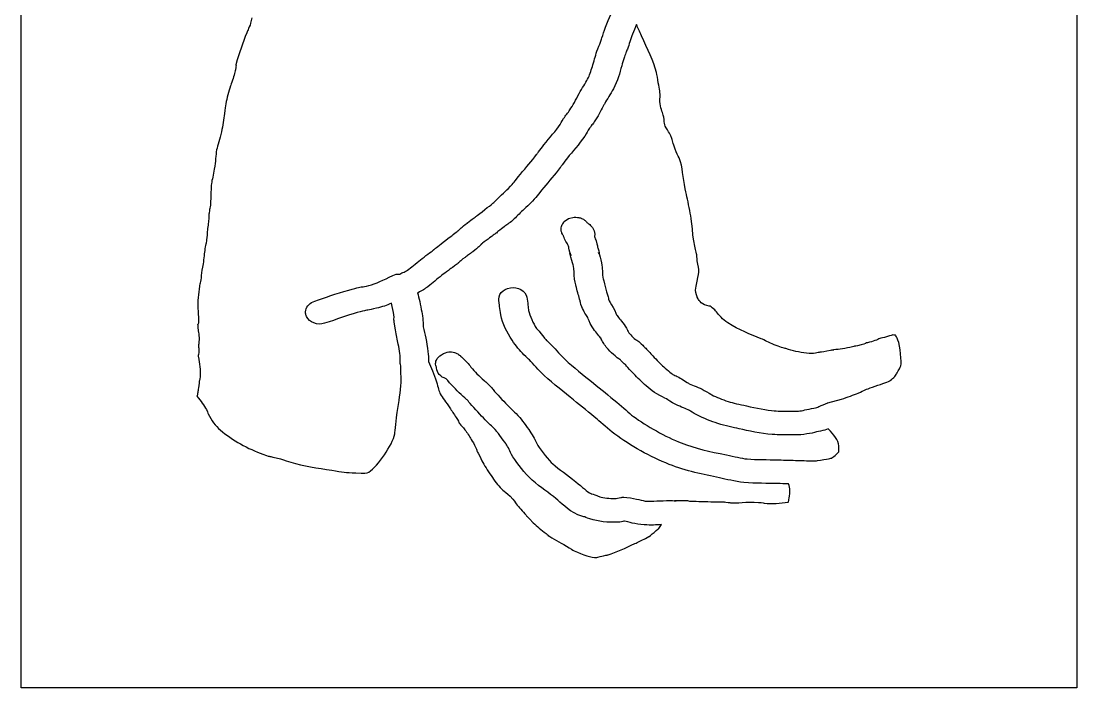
# Model space of a CAD drawing. Header units: millimetres. Extents: x -1461 to -1025, y 571 to 3922.
# Drawn here: x -1421 to -1225, y 2917.4 to 3041.2 of the extents above; entities that cross this region are included whole.
import ezdxf

# ---------------------------------------------------------------- set-up
doc = ezdxf.new("R2010")
doc.units = ezdxf.units.MM
doc.layers.add('Calque_1', color=7, linetype='CONTINUOUS')

msp = doc.modelspace()

# ---------------------------------------------------------------- linework, layer by layer
at = {"layer": 'Calque_1', "color": 5}
msp.add_lwpolyline([(-1421.0135, 3163.39519), (-1225.0136, 3163.39519), (-1225.0136, 3135.39484), (-1225.0136, 3133.39496), (-1225.0136, 3013.395048), (-1225.0136, 2917.395223), (-1421.0135, 2917.395223)], close=True, dxfattribs=at)
at = {"layer": 'Calque_1', "color": 7}
for points in [[(-1306.7864, 3040.582618), (-1306.7861, 3040.572818)], [(-1320.1941, 3003.968498), (-1319.4184, 3004.521998), (-1318.3668, 3004.792698)], [(-1386.3141, 3003.339998), (-1386.3141, 3003.307998)], [(-1386.4629, 3001.704998), (-1386.4629, 3001.571198)], [(-1332.7798, 3001.869798), (-1332.8058, 3001.850798)], [(-1334.6734, 3000.476198), (-1334.6834, 3000.476198)], [(-1347.3963, 2990.746099), (-1347.4063, 2990.746099)], [(-1346.3925, 2984.888499), (-1346.3925, 2984.878499)], [(-1350.6927, 2979.469099), (-1350.6927, 2979.482099)], [(-1343.8806, 2976.805999), (-1343.8806, 2976.825999)], [(-1388.3791, 2971.535699), (-1388.3691, 2971.535699)], [(-1271.2389, 2970.348599), (-1268.7109, 2970.990899)], [(-1270.494, 2960.064999), (-1270.58, 2960.048999), (-1270.58, 2960.048999)], [(-1296.9112, 2952.073599), (-1296.6585, 2952.054599)]]:
    msp.add_lwpolyline(points, dxfattribs=at)
for points in [[(-1339.82, 3002.345298)], [(-1332.6356, 3001.983998)], [(-1332.4863, 3002.123498), (-1332.4863, 3002.123498)], [(-1313.7727, 2998.083898)], [(-1323.4853, 2981.921099)], [(-1313.4441, 2982.415599)], [(-1270.1108, 2980.167699)], [(-1299.494, 2952.129599)]]:
    msp.add_lwpolyline(points, close=True, dxfattribs=at)
for points in [[(-1312.5165, 3040.090618), (-1311.9036, 3041.739118), (-1311.187, 3043.237119), (-1310.637, 3044.671219)], [(-1378.649, 3040.110918), (-1378.8312, 3039.681618), (-1378.9267, 3039.549918), (-1379.1219, 3039.056718)], [(-1378.2041, 3041.825019), (-1378.3285, 3041.062218), (-1378.4668, 3040.540218), (-1378.649, 3040.110918)], [(-1313.1986, 3038.069018), (-1312.9879, 3038.713118), (-1312.7915, 3039.351118), (-1312.5165, 3040.090618)], [(-1306.7861, 3040.572818), (-1307.0352, 3039.985918), (-1307.3129, 3039.343318), (-1307.5224, 3038.779618)], [(-1305.8402, 3038.462318), (-1306.1813, 3039.270418), (-1306.4826, 3039.944218), (-1306.7864, 3040.582618)], [(-1379.1219, 3039.056718), (-1379.8678, 3037.170918), (-1380.5673, 3035.222818), (-1381.0856, 3033.332018)], [(-1313.4673, 3037.271718), (-1313.3813, 3037.506918), (-1313.2816, 3037.815018), (-1313.1986, 3038.069018)], [(-1307.5224, 3038.779618), (-1307.6753, 3038.368418), (-1307.843, 3037.849818), (-1307.9937, 3037.381818)], [(-1303.0589, 3031.678218), (-1303.5716, 3033.794518), (-1304.785, 3035.962918), (-1305.8402, 3038.462318)], [(-1314.1117, 3035.601518), (-1313.8822, 3036.276018), (-1313.6313, 3036.821618), (-1313.4673, 3037.271718)], [(-1307.9937, 3037.381818), (-1308.1443, 3036.913918), (-1308.2776, 3036.496618), (-1308.4645, 3035.983918)], [(-1314.9623, 3032.773718), (-1314.8347, 3033.207018), (-1314.6746, 3033.715418), (-1314.537, 3034.187618)], [(-1314.537, 3034.187618), (-1314.3993, 3034.659818), (-1314.2837, 3035.095618), (-1314.1117, 3035.601518)], [(-1309.081, 3034.392318), (-1309.234, 3033.942518), (-1309.3738, 3033.405918), (-1309.5115, 3032.903018)], [(-1308.7301, 3035.299218), (-1308.8549, 3034.989718), (-1308.9981, 3034.635818), (-1309.081, 3034.392318)], [(-1308.4645, 3035.983918), (-1308.5656, 3035.706318), (-1308.6358, 3035.532918), (-1308.7301, 3035.299218)], [(-1381.2026, 3032.296918), (-1381.2436, 3032.090018), (-1381.3016, 3031.831718), (-1381.385, 3031.477318)], [(-1381.1206, 3032.961518), (-1381.1206, 3032.561518), (-1381.1616, 3032.503818), (-1381.2026, 3032.296918)], [(-1381.0856, 3033.332018), (-1381.1296, 3033.169318), (-1381.1086, 3033.254018), (-1381.1416, 3033.123718)], [(-1381.1416, 3033.123718), (-1381.1416, 3033.083718), (-1381.1206, 3032.992618), (-1381.1206, 3032.961518)], [(-1315.3607, 3031.539718), (-1315.2189, 3031.928518), (-1315.0899, 3032.340518), (-1314.9623, 3032.773718)], [(-1309.5115, 3032.903018), (-1309.8708, 3031.590518), (-1310.2501, 3030.175318), (-1311.0623, 3028.650018)], [(-1381.7901, 3030.221118), (-1381.9496, 3029.767318), (-1382.1218, 3029.284418), (-1382.1576, 3029.175118)], [(-1381.385, 3031.477318), (-1381.499, 3030.995018), (-1381.6307, 3030.674818), (-1381.7901, 3030.221118)], [(-1317.4257, 3027.738918), (-1316.8552, 3028.786418), (-1316.2596, 3029.654818), (-1315.8382, 3030.446218)], [(-1315.8382, 3030.446218), (-1315.6577, 3030.785218), (-1315.5026, 3031.150918), (-1315.3607, 3031.539718)], [(-1302.7266, 3029.718718), (-1302.8717, 3030.514318), (-1302.9368, 3031.174418), (-1303.0589, 3031.678218)], [(-1382.1576, 3029.175118), (-1382.5083, 3028.105418), (-1382.8025, 3026.947018), (-1383.0262, 3025.824457)], [(-1311.0623, 3028.650018), (-1311.6285, 3027.586918), (-1312.2333, 3026.707018), (-1312.6684, 3025.908158)], [(-1302.3933, 3027.156018), (-1302.3353, 3027.741618), (-1302.5253, 3028.614118), (-1302.7266, 3029.718718)], [(-1318.3001, 3026.113218), (-1318.0201, 3026.623818), (-1317.7356, 3027.169918), (-1317.4257, 3027.738918)], [(-1301.9649, 3024.209457), (-1302.1912, 3024.888457), (-1302.5158, 3025.911858), (-1302.3933, 3027.156018)], [(-1383.0262, 3025.824457), (-1383.1082, 3025.415757), (-1383.1296, 3024.815257), (-1383.2485, 3024.046357)], [(-1319.7295, 3023.901457), (-1319.5303, 3024.164157), (-1319.2879, 3024.495057), (-1319.1481, 3024.699357)], [(-1319.1481, 3024.699357), (-1318.8554, 3025.127157), (-1318.58, 3025.602657), (-1318.3001, 3026.113218)], [(-1312.9392, 3025.401657), (-1313.419, 3024.496457), (-1313.9197, 3023.519557), (-1314.6125, 3022.507257)], [(-1312.6684, 3025.908158), (-1312.7554, 3025.748857), (-1312.8514, 3025.567457), (-1312.9392, 3025.401657)], [(-1383.2485, 3024.046357), (-1383.4143, 3022.973957), (-1383.5681, 3021.807257), (-1383.82, 3020.620658)], [(-1320.9278, 3022.009057), (-1320.8718, 3022.092057), (-1320.7181, 3022.487157), (-1320.3108, 3023.103057)], [(-1320.3108, 3023.103057), (-1320.0854, 3023.443857), (-1319.9287, 3023.638657), (-1319.7295, 3023.901457)], [(-1314.6125, 3022.507257), (-1314.8375, 3022.178457), (-1314.983, 3021.990857), (-1315.1752, 3021.737358)], [(-1301.6192, 3022.511957), (-1301.6072, 3023.162457), (-1301.7386, 3023.530557), (-1301.9649, 3024.209457)], [(-1301.2885, 3021.408658), (-1301.512237, 3021.745713), (-1301.62629, 3022.126222), (-1301.6192, 3022.511957)], [(-1383.82, 3020.620658), (-1384.1119, 3019.245057), (-1384.5531, 3018.179057), (-1384.7166, 3017.286557)], [(-1323.9783, 3018.203657), (-1322.863, 3019.634157), (-1321.7231, 3020.836858), (-1320.9278, 3022.009057)], [(-1315.7369, 3020.967358), (-1315.8029, 3020.868358), (-1315.9573, 3020.457457), (-1316.3819, 3019.831457)], [(-1315.1752, 3021.737358), (-1315.3673, 3021.483858), (-1315.6063, 3021.164858), (-1315.7369, 3020.967358)], [(-1300.2095, 3019.401557), (-1300.3585, 3019.860457), (-1300.5184, 3020.248657), (-1301.2885, 3021.408658)], [(-1316.3819, 3019.831457), (-1317.4494, 3018.257957), (-1318.6711, 3016.987157), (-1319.6013, 3015.794058)], [(-1299.4064, 3016.960357), (-1299.9093, 3018.204557), (-1300.0605, 3018.942557), (-1300.2095, 3019.401557)], [(-1384.7166, 3017.286557), (-1384.8963, 3016.304958), (-1384.9076, 3015.117957), (-1385.147, 3013.733757)], [(-1325.3033, 3016.422358), (-1325.1932, 3016.564557), (-1325.0506, 3016.760057), (-1324.9359, 3016.916357)], [(-1324.9359, 3016.916357), (-1324.6372, 3017.323357), (-1324.3484, 3017.728857), (-1323.9783, 3018.203657)], [(-1298.7868, 3015.655458), (-1298.8538, 3015.837858), (-1299.121, 3016.254058), (-1299.4064, 3016.960357)], [(-1328.2959, 3012.802957), (-1327.2543, 3014.063657), (-1326.2182, 3015.241057), (-1325.3033, 3016.422358)], [(-1320.5527, 3014.515057), (-1320.6806, 3014.341757), (-1320.7768, 3014.205757), (-1320.9175, 3014.024057)], [(-1319.6013, 3015.794058), (-1319.8874, 3015.426958), (-1320.2197, 3014.966057), (-1320.5527, 3014.515057)], [(-1297.7409, 3010.034158), (-1298.1527, 3012.205157), (-1298.225, 3014.128257), (-1298.7868, 3015.655458)], [(-1385.147, 3013.733757), (-1385.3141, 3012.768057), (-1385.593, 3011.656357), (-1385.6643, 3011.032158)], [(-1329.4575, 3011.329657), (-1329.223, 3011.629457), (-1328.9855, 3011.968257), (-1328.2959, 3012.802957)], [(-1320.9175, 3014.024057), (-1321.9461, 3012.695757), (-1323.0159, 3011.483557), (-1323.9974, 3010.295658)], [(-1385.6643, 3011.032158), (-1385.775, 3010.063358), (-1385.7771, 3008.966998), (-1385.8312, 3007.791898)], [(-1330.5986, 3010.089858), (-1329.9233, 3010.768758), (-1329.692, 3011.029758), (-1329.4575, 3011.329657)], [(-1332.9948, 3007.800598), (-1332.6325, 3008.158298), (-1332.2928, 3008.499598), (-1331.8212, 3008.951898)], [(-1331.8212, 3008.951898), (-1331.3315, 3009.421658), (-1330.9049, 3009.782058), (-1330.5986, 3010.089858)], [(-1323.9974, 3010.295658), (-1325.2605, 3008.766898), (-1325.1241, 3008.737698), (-1326.5843, 3007.269898)], [(-1297.312, 3008.158198), (-1297.4232, 3008.684198), (-1297.6024, 3009.304198), (-1297.7409, 3010.034158)], [(-1385.8772, 3007.021998), (-1385.8952, 3006.829798), (-1385.9592, 3006.533098), (-1385.9832, 3006.452998)], [(-1385.8312, 3007.791898), (-1385.8482, 3007.418698), (-1385.8592, 3007.214198), (-1385.8772, 3007.021998)], [(-1334.9037, 3006.246698), (-1334.2796, 3006.732298), (-1333.799, 3007.039198), (-1333.5359, 3007.269898)], [(-1333.5359, 3007.269898), (-1333.3824, 3007.404498), (-1333.1618, 3007.635698), (-1332.9948, 3007.800598)], [(-1326.5843, 3007.269898), (-1327.0872, 3006.764398), (-1327.5452, 3006.380898), (-1327.885, 3006.054998)], [(-1296.5611, 3004.005498), (-1296.7462, 3005.400398), (-1297.0051, 3006.707198), (-1297.312, 3008.158198)], [(-1386.1196, 3005.548698), (-1386.1476, 3005.319098), (-1386.1476, 3004.952098), (-1386.1916, 3004.453098)], [(-1385.9832, 3006.452998), (-1386.0302, 3006.292898), (-1386.0102, 3006.442998), (-1386.1196, 3005.548698)], [(-1338.1645, 3003.746598), (-1337.204, 3004.455798), (-1336.7409, 3004.794998), (-1336.4902, 3004.978498)], [(-1336.4902, 3004.978498), (-1336.4242, 3005.038498), (-1336.3806, 3005.075498), (-1336.3295, 3005.118598)], [(-1336.3295, 3005.118598), (-1336.1092, 3005.302398), (-1335.7422, 3005.594098), (-1334.9037, 3006.246698)], [(-1328.8219, 3005.141898), (-1329.1282, 3004.832298), (-1329.3706, 3004.568198), (-1329.7583, 3004.228298)], [(-1327.885, 3006.054998), (-1328.1448, 3005.805798), (-1328.5154, 3005.451498), (-1328.8219, 3005.141898)], [(-1318.3668, 3004.792698), (-1318.3668, 3004.792798), (-1317.7315, 3004.782698), (-1317.4992, 3004.734698)], [(-1317.4992, 3004.734698), (-1317.2668, 3004.685698), (-1317.0916, 3004.622398), (-1316.9524, 3004.563098)], [(-1386.3141, 3003.307998), (-1386.3721, 3002.849298), (-1386.435, 3002.461098), (-1386.4639, 3002.138598)], [(-1386.1916, 3004.453098), (-1386.2276, 3004.041498), (-1386.2776, 3003.671198), (-1386.3141, 3003.339998)], [(-1339.8157, 3002.341098), (-1339.6873, 3002.484898), (-1339.5055, 3002.679098), (-1339.3434, 3002.815498)], [(-1339.3434, 3002.815498), (-1339.1153, 3003.007198), (-1338.7998, 3003.256198), (-1338.2075, 3003.713598)], [(-1338.2075, 3003.713598), (-1338.193313, 3003.724731), (-1338.178979, 3003.735732), (-1338.1645, 3003.746598)], [(-1331.3484, 3003.021598), (-1332.0727, 3002.457898), (-1332.3435, 3002.239798), (-1332.4863, 3002.123498)], [(-1329.7583, 3004.228298), (-1330.42, 3003.648098), (-1330.9997, 3003.292998), (-1331.3484, 3003.021598)], [(-1320.7627, 3002.608898), (-1320.7627, 3002.713698), (-1320.7623, 3002.848298), (-1320.7047, 3003.058998)], [(-1320.7047, 3003.058998), (-1320.6777, 3003.164298), (-1320.6377, 3003.289898), (-1320.5631, 3003.441898)], [(-1320.5631, 3003.441898), (-1320.4881, 3003.593898), (-1320.1942, 3003.968398), (-1320.1941, 3003.968498)], [(-1316.9524, 3004.563098), (-1316.3961, 3004.326098), (-1316.2946, 3004.170898), (-1316.1866, 3004.070098)], [(-1316.1866, 3004.070098), (-1316.0461, 3003.938998), (-1316.0525, 3003.929498), (-1315.9592, 3003.835998)], [(-1315.9592, 3003.835998), (-1315.8892, 3003.791998), (-1315.8159, 3003.723098), (-1315.7293, 3003.630298)], [(-1315.7293, 3003.630298), (-1315.5593, 3003.524098), (-1315.367, 3003.340198), (-1315.1531, 3003.081998)], [(-1315.1531, 3003.081998), (-1315.0373, 3002.972698), (-1314.8921, 3002.826898), (-1314.7391, 3002.536898)], [(-1295.9255, 2999.430098), (-1296.5097, 3002.568898), (-1296.1962, 3001.255298), (-1296.5611, 3004.005498)], [(-1386.4829, 3001.389298), (-1386.4989, 3001.246398), (-1386.5199, 3001.107598), (-1386.5799, 3000.669898)], [(-1386.4639, 3002.138598), (-1386.4839, 3001.913898), (-1386.4809, 3001.964098), (-1386.4869, 3001.851198)], [(-1386.4869, 3001.851198), (-1386.4759, 3001.785198), (-1386.4649, 3001.728498), (-1386.4629, 3001.704998)], [(-1386.4729, 3001.467298), (-1386.4729, 3001.425298), (-1386.4829, 3001.407298), (-1386.4829, 3001.389298)], [(-1386.4629, 3001.571198), (-1386.4629, 3001.513198), (-1386.4628, 3001.488198), (-1386.4729, 3001.467298)], [(-1342.1903, 3000.522598), (-1341.6087, 3000.981198), (-1341.1134, 3001.302998), (-1340.7759, 3001.570598)], [(-1340.7759, 3001.570598), (-1340.2141, 3002.016098), (-1339.928, 3002.254798), (-1339.8297, 3002.341098)], [(-1339.9575, 3002.190198), (-1339.9945, 3002.138198), (-1339.848, 3002.303098), (-1339.82, 3002.345298)], [(-1339.82, 3002.345298), (-1339.872, 3002.286298), (-1339.9433, 3002.209698), (-1339.9575, 3002.190198)], [(-1339.8297, 3002.341098), (-1339.8067, 3002.361098), (-1339.8067, 3002.357098), (-1339.8157, 3002.341098)], [(-1332.9826, 3001.721598), (-1333.2126, 3001.553298), (-1333.7141, 3001.184398), (-1334.6734, 3000.476198)], [(-1332.8058, 3001.850798), (-1332.8478, 3001.819798), (-1332.8808, 3001.795798), (-1332.9826, 3001.721598)], [(-1332.6356, 3001.983998), (-1332.8565, 3001.795098), (-1332.7676, 3001.878798), (-1332.7798, 3001.869798)], [(-1332.4863, 3002.123498), (-1332.4863, 3002.123498), (-1332.6055, 3002.010098), (-1332.6356, 3001.983998)], [(-1320.7247, 3002.225998), (-1320.7407, 3002.302998), (-1320.7647, 3002.399398), (-1320.7627, 3002.608898)], [(-1320.6027, 3001.832698), (-1320.6307, 3001.900698), (-1320.6617, 3001.915698), (-1320.7247, 3002.225998)], [(-1320.4425, 3001.493198), (-1320.5015, 3001.605798), (-1320.5464, 3001.696098), (-1320.6027, 3001.832698)], [(-1320.3412, 3001.327298), (-1320.3692, 3001.378298), (-1320.4182, 3001.445798), (-1320.4425, 3001.493198)], [(-1320.2922, 3001.247298), (-1320.3602, 3001.327298), (-1320.3752, 3001.343298), (-1320.3412, 3001.327298)], [(-1320.1744, 3001.055098), (-1320.2144, 3001.120098), (-1320.2574, 3001.186598), (-1320.2922, 3001.247298)], [(-1319.6871, 3000.062898), (-1319.944763, 3000.354783), (-1320.112185, 3000.695675), (-1320.1744, 3001.055098)], [(-1314.7391, 3002.536898), (-1314.5903, 3002.254798), (-1314.4614, 3001.767998), (-1314.5758, 3001.238198)], [(-1314.5758, 3001.238198), (-1314.4644, 3000.936298), (-1314.3533, 3000.629598), (-1314.2735, 3000.376798)], [(-1386.8779, 2998.948498), (-1387.0063, 2998.106598), (-1387.0808, 2997.165198), (-1387.2319, 2996.148098)], [(-1386.7849, 2999.530398), (-1386.8159, 2999.339198), (-1386.8209, 2999.324798), (-1386.8779, 2998.948498)], [(-1386.7529, 2999.620398), (-1386.7629, 2999.600398), (-1386.7749, 2999.560398), (-1386.7849, 2999.530398)], [(-1386.7159, 2999.755798), (-1386.7259, 2999.728798), (-1386.7299, 2999.694798), (-1386.7529, 2999.620398)], [(-1386.6569, 3000.101998), (-1386.6739, 2999.980598), (-1386.6119, 3000.195998), (-1386.7159, 2999.755798)], [(-1386.5799, 3000.669898), (-1386.6159, 3000.403198), (-1386.6409, 3000.223298), (-1386.6569, 3000.101998)], [(-1344.4015, 2998.782698), (-1344.3675, 2998.804698), (-1344.3765, 2998.769698), (-1344.3395, 2998.801698)], [(-1344.3395, 2998.801698), (-1344.0444, 2999.053698), (-1343.4999, 2999.489798), (-1342.1903, 3000.522598)], [(-1336.0461, 2999.313498), (-1336.2768, 2999.110798), (-1336.5933, 2998.852098), (-1337.1825, 2998.384798)], [(-1335.6007, 2999.786798), (-1335.6977, 2999.672998), (-1335.8641, 2999.473398), (-1336.0461, 2999.313498)], [(-1335.6399, 2999.721698), (-1335.7469, 2999.631698), (-1335.4758, 2999.921798), (-1335.4823, 2999.912398)], [(-1334.6834, 3000.476198), (-1335.2337, 3000.050898), (-1335.5346, 2999.810198), (-1335.6399, 2999.721698)], [(-1335.4823, 2999.912398), (-1335.4823, 2999.912398), (-1335.5743, 2999.817398), (-1335.6007, 2999.786798)], [(-1319.3393, 2999.251098), (-1319.4213, 2999.511598), (-1319.5452, 2999.746798), (-1319.6871, 3000.062898)], [(-1318.928, 2997.690998), (-1319.2846, 2998.555298), (-1319.2929, 2999.103798), (-1319.3393, 2999.251098)], [(-1314.2735, 3000.376798), (-1314.0279, 2999.598298), (-1313.9845, 2999.150198), (-1313.9759, 2999.129298)], [(-1313.9759, 2999.129298), (-1313.6032, 2998.226498), (-1313.6697, 2997.852698), (-1313.7728, 2998.091098)], [(-1295.5979, 2997.779498), (-1295.6589, 2998.053398), (-1295.7359, 2998.411598), (-1295.9255, 2999.430098)], [(-1347.8418, 2996.094098), (-1346.9192, 2996.832798), (-1346.1668, 2997.449598), (-1345.1691, 2998.192198)], [(-1345.1691, 2998.192198), (-1344.7243, 2998.523298), (-1344.6838, 2998.542398), (-1344.4735, 2998.700698)], [(-1344.4735, 2998.700698), (-1344.4605, 2998.712698), (-1344.4095, 2998.776698), (-1344.4015, 2998.782698)], [(-1338.6072, 2997.327998), (-1339.2399, 2996.829198), (-1339.2577, 2996.808398), (-1339.5828, 2996.547698)], [(-1337.9385, 2997.824098), (-1338.1607, 2997.664898), (-1338.4468, 2997.454498), (-1338.6072, 2997.327998)], [(-1337.1825, 2998.384798), (-1337.4923, 2998.139198), (-1337.6873, 2998.004198), (-1337.9385, 2997.824098)], [(-1318.951, 2997.343198), (-1319.1704, 2998.228998), (-1319.1977, 2998.345598), (-1318.928, 2997.690998)], [(-1318.4476, 2995.682798), (-1318.4946, 2995.957598), (-1318.7379, 2996.482798), (-1318.951, 2997.343198)], [(-1313.7727, 2998.083898), (-1313.7887, 2998.132898), (-1313.8097, 2998.190398), (-1313.8197, 2998.231198)], [(-1313.8197, 2998.231198), (-1313.8037, 2998.167198), (-1313.7877, 2998.119698), (-1313.7727, 2998.083898)], [(-1313.7728, 2998.091098), (-1313.655, 2997.727498), (-1313.4052, 2997.156498), (-1313.2602, 2996.307298)], [(-1295.4764, 2996.703098), (-1295.5694, 2997.416898), (-1295.5836, 2997.609998), (-1295.5979, 2997.779498)], [(-1387.2319, 2996.148098), (-1387.36, 2995.285999), (-1387.5324, 2994.563499), (-1387.5973, 2993.969499)], [(-1349.9036, 2994.587299), (-1349.6394, 2994.721399), (-1349.3527, 2994.911199), (-1349.022, 2995.160299)], [(-1349.022, 2995.160299), (-1348.6777, 2995.419798), (-1348.29, 2995.735298), (-1347.8418, 2996.094098)], [(-1341.6953, 2994.913199), (-1342.5941, 2994.244199), (-1343.2829, 2993.680799), (-1344.228, 2992.924199)], [(-1340.9858, 2995.438298), (-1341.2439, 2995.251999), (-1341.1594, 2995.312198), (-1341.6953, 2994.913199)], [(-1340.9228, 2995.472298), (-1340.9328, 2995.462298), (-1340.9808, 2995.443298), (-1340.9858, 2995.438298)], [(-1340.5373, 2995.746798), (-1340.658, 2995.656798), (-1340.7143, 2995.608098), (-1340.9228, 2995.472298)], [(-1340.1962, 2996.006698), (-1340.2967, 2995.928698), (-1340.4165, 2995.836698), (-1340.5373, 2995.746798)], [(-1340.0242, 2996.145198), (-1340.1212, 2996.062198), (-1340.1461, 2996.046198), (-1340.1962, 2996.006698)], [(-1339.9017, 2996.256798), (-1339.9737, 2996.185798), (-1339.9997, 2996.165798), (-1340.0242, 2996.145198)], [(-1339.7808, 2996.390098), (-1339.8258, 2996.340098), (-1339.8778, 2996.279898), (-1339.9017, 2996.256798)], [(-1339.5828, 2996.547698), (-1339.6488, 2996.494698), (-1339.7265, 2996.433798), (-1339.7808, 2996.390098)], [(-1318.2626, 2993.303599), (-1318.3814, 2994.322599), (-1318.3516, 2995.119299), (-1318.4476, 2995.682798)], [(-1313.2602, 2996.307298), (-1313.0753, 2995.224699), (-1313.1194, 2994.355599), (-1313.0467, 2993.732199)], [(-1295.1809, 2994.744599), (-1295.1919, 2995.149799), (-1295.3618, 2995.819798), (-1295.4764, 2996.703098)], [(-1387.6443, 2993.186599), (-1387.7193, 2992.661399), (-1387.8184, 2992.427299), (-1387.8117, 2992.465699)], [(-1387.5973, 2993.969499), (-1387.5973, 2993.969499), (-1387.5703, 2993.705199), (-1387.6443, 2993.186599)], [(-1356.4314, 2992.112999), (-1355.1423, 2992.415699), (-1353.7786, 2993.149699), (-1352.025, 2993.976399)], [(-1352.025, 2993.976399), (-1351.615355, 2994.164434), (-1351.15325, 2994.257235), (-1350.6865, 2994.245199)], [(-1350.6865, 2994.245199), (-1350.5646, 2994.312199), (-1350.4613, 2994.393499), (-1350.331, 2994.451899)], [(-1350.331, 2994.451899), (-1350.1984, 2994.510899), (-1350.0439, 2994.537899), (-1349.9036, 2994.587299)], [(-1344.228, 2992.924199), (-1344.6099, 2992.618399), (-1345.0268, 2992.254599), (-1345.523, 2991.881399)], [(-1317.8911, 2991.766799), (-1317.9161, 2991.908399), (-1318.1599, 2992.423599), (-1318.2626, 2993.303599)], [(-1313.0467, 2993.732199), (-1313.0367, 2993.674199), (-1312.851, 2993.215499), (-1312.7088, 2992.420199)], [(-1295.4477, 2989.838899), (-1296.094, 2991.345599), (-1295.6488, 2992.080699), (-1295.4847, 2992.944199)], [(-1295.4847, 2992.944199), (-1295.3204, 2993.807699), (-1295.179, 2994.694099), (-1295.1809, 2994.744599)], [(-1387.8117, 2992.465699), (-1388.0434, 2991.152199), (-1388.1915, 2989.659399), (-1388.2179, 2988.333099)], [(-1366.4907, 2989.209299), (-1364.603, 2989.795999), (-1362.5927, 2990.646999), (-1360.2007, 2991.270099)], [(-1360.2007, 2991.270099), (-1359.2185, 2991.525999), (-1358.7068, 2991.656399), (-1358.377, 2991.734699)], [(-1358.377, 2991.734699), (-1358.2121, 2991.773699), (-1358.1175, 2991.800699), (-1357.8815, 2991.836499)], [(-1357.8815, 2991.836499), (-1357.8315, 2991.846499), (-1357.6829, 2991.846499), (-1357.6071, 2991.851499)], [(-1357.6071, 2991.851499), (-1357.5231, 2991.867499), (-1357.1891, 2991.934499), (-1356.4314, 2992.112999)], [(-1346.3317, 2991.319599), (-1346.6252, 2991.134199), (-1346.9441, 2990.952199), (-1347.294, 2990.780099)], [(-1345.523, 2991.881399), (-1345.771, 2991.694799), (-1346.0384, 2991.504999), (-1346.3317, 2991.319599)], [(-1332.2968, 2989.144999), (-1332.553262, 2990.339736), (-1331.606529, 2991.482656), (-1330.1822, 2991.697799)], [(-1330.1822, 2991.697799), (-1329.498115, 2991.801177), (-1328.793092, 2991.67234), (-1328.222268, 2991.339639)], [(-1328.222268, 2991.339639), (-1327.651444, 2991.006938), (-1327.261593, 2990.497635), (-1327.1385, 2989.923799)], [(-1317.2353, 2989.280599), (-1317.4761, 2990.043499), (-1317.7281, 2990.854999), (-1317.8911, 2991.766799)], [(-1312.7088, 2992.420199), (-1312.597, 2991.795299), (-1312.4035, 2991.148499), (-1312.1693, 2990.406299)], [(-1368.164, 2987.517399), (-1368.00664, 2988.291619), (-1367.368763, 2988.936586), (-1366.4907, 2989.209299)], [(-1347.4063, 2990.746099), (-1347.1893, 2989.907099), (-1346.8228, 2988.446099), (-1346.6394, 2987.209299)], [(-1347.294, 2990.780099), (-1347.327813, 2990.768166), (-1347.36192, 2990.75683), (-1347.3963, 2990.746099)], [(-1331.9645, 2986.688299), (-1332.1902, 2987.739999), (-1332.2498, 2988.926199), (-1332.2968, 2989.144999)], [(-1327.1385, 2989.923799), (-1326.9282, 2988.943499), (-1326.9009, 2987.906599), (-1326.8067, 2987.467599)], [(-1316.9206, 2988.153099), (-1317.1833, 2988.809699), (-1317.2114, 2989.204299), (-1317.2353, 2989.280599)], [(-1312.1693, 2990.406299), (-1311.9867, 2989.827899), (-1311.9461, 2989.537099), (-1311.9522, 2989.552099)], [(-1311.9522, 2989.552099), (-1311.8207, 2989.223499), (-1311.5016, 2988.750099), (-1311.1006, 2988.050899)], [(-1295.3507, 2989.623399), (-1295.5085, 2989.924799), (-1295.5228, 2990.014499), (-1295.4477, 2989.838899)], [(-1293.3028, 2988.288599), (-1294.5525, 2988.454599), (-1295.193, 2989.322099), (-1295.3507, 2989.623399)], [(-1388.2179, 2988.333099), (-1388.2299, 2987.739899), (-1388.1409, 2987.047499), (-1388.067, 2986.222099)], [(-1368.19, 2986.944299), (-1368.211209, 2987.135465), (-1368.202468, 2987.328138), (-1368.164, 2987.517399)], [(-1358.6464, 2987.072399), (-1360.5001, 2986.589599), (-1362.4236, 2985.785799), (-1364.6704, 2985.087599)], [(-1357.0662, 2987.475499), (-1357.3034, 2987.418499), (-1357.7429, 2987.307799), (-1358.6464, 2987.072399)], [(-1356.6156, 2987.531499), (-1356.7313, 2987.511499), (-1356.8613, 2987.487499), (-1357.0662, 2987.475499)], [(-1355.0182, 2987.880299), (-1355.8655, 2987.681299), (-1356.2681, 2987.592099), (-1356.6156, 2987.531499)], [(-1352.2809, 2988.808899), (-1353.103, 2988.455399), (-1353.9934, 2988.120899), (-1355.0182, 2987.880299)], [(-1351.8257, 2986.659699), (-1351.9007, 2987.166599), (-1352.098, 2988.031099), (-1352.2809, 2988.808899)], [(-1346.6394, 2987.209299), (-1346.4648, 2986.031899), (-1346.4032, 2985.731499), (-1346.3805, 2985.236799)], [(-1326.8067, 2987.467599), (-1326.5864, 2986.441199), (-1325.9683, 2985.091999), (-1325.3091, 2984.112799)], [(-1315.823, 2986.144899), (-1316.0901, 2986.610499), (-1316.5569, 2987.243799), (-1316.9206, 2988.153099)], [(-1311.1006, 2988.050899), (-1310.6013, 2987.180299), (-1310.4646, 2986.640399), (-1310.388, 2986.522799)], [(-1293.1074, 2988.278599), (-1293.1754, 2988.288599), (-1293.2309, 2988.278599), (-1293.3028, 2988.288599)], [(-1292.2341, 2987.610399), (-1292.5302, 2987.868499), (-1292.8752, 2988.116099), (-1293.1074, 2988.278599)], [(-1292.2051, 2987.585399), (-1292.2241, 2987.601399), (-1292.2151, 2987.595399), (-1292.2341, 2987.610399)], [(-1291.9478, 2987.210199), (-1292.0486, 2987.336499), (-1292.1246, 2987.467499), (-1292.2051, 2987.585399)], [(-1289.8011, 2985.188099), (-1290.8043, 2985.839399), (-1291.4378, 2986.571199), (-1291.9478, 2987.210199)], [(-1388.067, 2986.222099), (-1387.975, 2985.197499), (-1388.2215, 2984.704599), (-1388.2034, 2984.943599)], [(-1368.0381, 2986.384599), (-1368.117683, 2986.564794), (-1368.168751, 2986.752965), (-1368.19, 2986.944299)], [(-1364.6704, 2985.087599), (-1366.027346, 2984.665776), (-1367.535051, 2985.246438), (-1368.0381, 2986.384599)], [(-1351.8287, 2985.747099), (-1351.8387, 2985.789099), (-1351.7937, 2985.967899), (-1351.7537, 2986.141899)], [(-1351.7867, 2985.676099), (-1351.7867, 2985.710099), (-1351.8207, 2985.688099), (-1351.8287, 2985.747099)], [(-1351.7537, 2986.141899), (-1351.7877, 2986.399899), (-1351.7697, 2986.284799), (-1351.8257, 2986.659699)], [(-1351.5273, 2983.858599), (-1351.701, 2984.967099), (-1351.7557, 2985.140199), (-1351.7867, 2985.676099)], [(-1346.3805, 2985.236799), (-1346.3805, 2985.174799), (-1346.3625, 2985.134299), (-1346.3925, 2984.888499)], [(-1329.8727, 2981.950599), (-1330.8152, 2983.350599), (-1331.6031, 2985.004499), (-1331.9645, 2986.688299)], [(-1314.9853, 2984.411699), (-1315.5804, 2985.324199), (-1315.7138, 2985.954399), (-1315.823, 2986.144899)], [(-1310.388, 2986.522799), (-1310.0985, 2986.078999), (-1309.4878, 2985.473399), (-1308.8475, 2984.546699)], [(-1283.6475, 2982.231699), (-1285.5493, 2983.022999), (-1287.7549, 2983.859499), (-1289.8011, 2985.188099)], [(-1388.2034, 2984.943599), (-1388.2134, 2984.812899), (-1388.1884, 2984.248799), (-1388.1504, 2983.910599)], [(-1388.1504, 2983.910599), (-1388.0844, 2983.324999), (-1387.8838, 2982.391899), (-1388.0372, 2981.266899)], [(-1351.0105, 2981.244799), (-1351.1851, 2982.049999), (-1351.3778, 2982.904399), (-1351.5273, 2983.858599)], [(-1346.3925, 2984.878499), (-1346.3925, 2984.848499), (-1346.4025, 2984.796499), (-1346.3925, 2984.758099)], [(-1346.3925, 2984.758099), (-1346.3645, 2984.561999), (-1346.3815, 2984.678099), (-1346.3435, 2984.435599)], [(-1346.3435, 2984.435599), (-1346.1371, 2983.118399), (-1345.6597, 2981.621999), (-1345.4826, 2979.854499)], [(-1325.3091, 2984.112799), (-1325.5749, 2984.507599), (-1323.5148, 2982.015099), (-1323.4849, 2981.927899)], [(-1313.4438, 2982.422099), (-1313.7794, 2982.878999), (-1314.3839, 2983.489699), (-1314.9853, 2984.411699)], [(-1308.8475, 2984.546699), (-1308.4664, 2983.995299), (-1308.4044, 2983.709399), (-1308.4449, 2983.783499)], [(-1308.4449, 2983.783499), (-1308.2829, 2983.487299), (-1308.0547, 2983.161799), (-1307.8445, 2982.926699)], [(-1388.0372, 2981.266899), (-1388.0632, 2981.074999), (-1388.0752, 2981.035699), (-1388.0922, 2980.935599)], [(-1350.6927, 2979.482099), (-1350.7477, 2980.030799), (-1350.8766, 2980.626499), (-1351.0105, 2981.244799)], [(-1327.6583, 2979.259299), (-1328.4349, 2980.088699), (-1329.1213, 2980.834399), (-1329.8727, 2981.950599)], [(-1323.4853, 2981.921099), (-1323.4963, 2981.932099), (-1323.5293, 2981.959099), (-1323.5373, 2981.967099)], [(-1323.5373, 2981.967099), (-1323.4933, 2981.920099), (-1323.4823, 2981.912099), (-1323.4853, 2981.921099)], [(-1323.4849, 2981.927899), (-1323.3538, 2981.803199), (-1323.0422, 2981.559599), (-1322.5935, 2981.098499)], [(-1313.2076, 2981.949299), (-1313.3903, 2982.283099), (-1313.4672, 2982.437799), (-1313.4438, 2982.422099)], [(-1313.4441, 2982.415599), (-1313.4251, 2982.390599), (-1313.3981, 2982.359599), (-1313.3821, 2982.334599)], [(-1313.3821, 2982.334599), (-1313.4171, 2982.384599), (-1313.4361, 2982.409599), (-1313.4441, 2982.415599)], [(-1312.0367, 2980.287899), (-1312.5102, 2980.817499), (-1312.8956, 2981.378699), (-1313.2076, 2981.949299)], [(-1307.8445, 2982.926699), (-1307.5974, 2982.650299), (-1307.3047, 2982.369899), (-1306.9768, 2982.086899)], [(-1306.9768, 2982.086899), (-1307.0368, 2982.138899), (-1306.5936, 2981.945199), (-1305.8859, 2981.299899)], [(-1305.8859, 2981.299899), (-1305.4435, 2980.896499), (-1305.3209, 2980.709399), (-1305.3371, 2980.700999)], [(-1281.2058, 2981.092699), (-1282.2082, 2981.527299), (-1282.9924, 2981.959099), (-1283.6475, 2982.231699)], [(-1264.0792, 2981.438699), (-1264.249, 2981.351699), (-1264.7166, 2981.123099), (-1265.7158, 2980.925999)], [(-1263.5273, 2981.564199), (-1263.8406, 2981.483199), (-1263.9732, 2981.457499), (-1264.0792, 2981.438699)], [(-1261.4132, 2982.323399), (-1261.8191, 2982.178499), (-1262.4892, 2981.832999), (-1263.5273, 2981.564199)], [(-1260.1936, 2982.630799), (-1260.9609, 2982.397099), (-1261.3903, 2982.331499), (-1261.4132, 2982.323399)], [(-1259.218, 2982.925399), (-1259.274, 2982.888399), (-1259.6053, 2982.810099), (-1260.1936, 2982.630799)], [(-1258.6795, 2982.872399), (-1258.9883, 2982.901399), (-1259.1013, 2982.913399), (-1259.218, 2982.925399)], [(-1258.2248, 2981.990799), (-1258.432, 2982.488899), (-1258.6112, 2982.784799), (-1258.6795, 2982.872399)], [(-1257.7152, 2977.211199), (-1257.5167, 2977.791499), (-1257.7822, 2980.925999), (-1258.2248, 2981.990799)], [(-1388.0402, 2980.223999), (-1388.0162, 2979.325299), (-1388.1638, 2978.980599), (-1388.1746, 2979.083499)], [(-1388.0922, 2980.935599), (-1388.0712, 2980.815199), (-1388.0502, 2980.580299), (-1388.0402, 2980.223999)], [(-1350.6247, 2977.633499), (-1350.6647, 2978.385599), (-1350.6477, 2979.003399), (-1350.6927, 2979.469099)], [(-1345.4826, 2979.854499), (-1345.4206, 2979.234099), (-1345.3936, 2978.608299), (-1345.3586, 2977.983799)], [(-1343.9095, 2978.276099), (-1343.6354, 2978.959499), (-1342.37, 2979.722199), (-1341.6156, 2979.768499)], [(-1341.6156, 2979.768499), (-1340.8614, 2979.814499), (-1340.5716, 2979.662999), (-1340.3681, 2979.588099)], [(-1340.3681, 2979.588099), (-1339.9611, 2979.438499), (-1339.8952, 2979.365499), (-1339.811, 2979.311199)], [(-1339.811, 2979.311199), (-1339.4742, 2979.093999), (-1339.4984, 2979.080899), (-1339.4271, 2979.019199)], [(-1326.6532, 2978.318799), (-1326.7796, 2978.448699), (-1327.1618, 2978.729099), (-1327.6583, 2979.259299)], [(-1322.5935, 2981.098499), (-1321.5827, 2980.059699), (-1320.8225, 2979.101499), (-1320.0397, 2978.371999)], [(-1310.7339, 2979.021799), (-1311.1771, 2979.404199), (-1311.6201, 2979.821999), (-1312.0367, 2980.287899)], [(-1305.3371, 2980.700999), (-1305.2941, 2980.675999), (-1305.1472, 2980.555999), (-1304.8891, 2980.308199)], [(-1304.8891, 2980.308199), (-1304.3321, 2979.773299), (-1304.0998, 2979.410499), (-1304.0344, 2979.344999)], [(-1304.0344, 2979.344999), (-1303.2426, 2978.552499), (-1302.5884, 2977.813599), (-1301.9471, 2977.215899)], [(-1279.0204, 2980.396699), (-1279.3932, 2980.517499), (-1280.1961, 2980.655099), (-1281.2058, 2981.092699)], [(-1275.1808, 2979.526899), (-1276.5666, 2979.688499), (-1277.8281, 2980.010099), (-1279.0204, 2980.396699)], [(-1272.7407, 2979.712499), (-1273.0353, 2979.663499), (-1273.8349, 2979.369999), (-1275.1808, 2979.526899)], [(-1270.7537, 2980.024599), (-1271.6954, 2979.798099), (-1272.3708, 2979.773699), (-1272.7407, 2979.712499)], [(-1270.1108, 2980.173399), (-1270.1528, 2980.160399), (-1270.3738, 2980.116399), (-1270.7537, 2980.024599)], [(-1270.1108, 2980.167699), (-1270.0678, 2980.180699), (-1270.2078, 2980.157699), (-1270.5609, 2980.119699)], [(-1270.5609, 2980.119699), (-1270.4207, 2980.135699), (-1270.2617, 2980.151699), (-1270.1108, 2980.167699)], [(-1266.6821, 2980.721699), (-1267.9597, 2980.385099), (-1269.1361, 2980.275799), (-1270.1108, 2980.173399)], [(-1266.2759, 2980.838999), (-1266.408, 2980.799999), (-1266.4384, 2980.785999), (-1266.6821, 2980.721699)], [(-1265.7158, 2980.925999), (-1266.0163, 2980.866999), (-1266.1296, 2980.856999), (-1266.2759, 2980.838999)], [(-1388.1746, 2979.083499), (-1388.1226, 2978.936699), (-1388.1006, 2978.909499), (-1388.0744, 2978.778599)], [(-1388.0744, 2978.778599), (-1387.8603, 2977.689699), (-1387.7139, 2976.390999), (-1387.7865, 2975.173699)], [(-1350.5427, 2977.200999), (-1350.587128, 2977.342517), (-1350.614597, 2977.487402), (-1350.6247, 2977.633499)], [(-1345.3586, 2977.983799), (-1344.9596, 2976.894799), (-1344.3704, 2975.692299), (-1343.9142, 2974.246599)], [(-1344.0676, 2977.493199), (-1344.0776, 2977.683799), (-1344.0466, 2977.934399), (-1343.9095, 2978.276099)], [(-1343.9776, 2977.070999), (-1344.0056, 2977.172299), (-1344.0576, 2977.302599), (-1344.0676, 2977.493199)], [(-1339.4271, 2979.019199), (-1339.2843, 2978.895799), (-1339.178, 2978.796399), (-1339.0834, 2978.705499)], [(-1339.0834, 2978.705499), (-1338.4603, 2978.106599), (-1337.9653, 2977.519799), (-1337.5042, 2976.957799)], [(-1323.935, 2975.430599), (-1325.0635, 2976.482399), (-1325.8652, 2977.508999), (-1326.6532, 2978.318799)], [(-1320.0397, 2978.371999), (-1318.4855, 2976.923399), (-1316.6174, 2975.543499), (-1314.7511, 2973.974899)], [(-1309.7924, 2978.345899), (-1309.8144, 2978.332899), (-1310.125, 2978.496399), (-1310.7339, 2979.021799)], [(-1309.3319, 2977.837899), (-1309.631, 2978.136099), (-1309.7696, 2978.300899), (-1309.7924, 2978.345899)], [(-1308.8348, 2977.415199), (-1308.7348, 2977.319199), (-1308.9308, 2977.438199), (-1309.3319, 2977.837899)], [(-1308.0503, 2976.520699), (-1308.5709, 2977.041799), (-1308.7922, 2977.374299), (-1308.8348, 2977.415199)], [(-1350.4857, 2974.112299), (-1350.4747, 2975.137999), (-1350.4967, 2976.172799), (-1350.5427, 2977.200999)], [(-1343.8806, 2976.825999), (-1343.9116, 2976.892999), (-1343.9406, 2976.940999), (-1343.9776, 2977.070999)], [(-1342.1267, 2974.802499), (-1343.148589, 2975.102324), (-1343.845477, 2975.898388), (-1343.8806, 2976.805999)], [(-1337.5042, 2976.957799), (-1336.8391, 2976.147399), (-1335.9858, 2975.329499), (-1335.0718, 2974.491799)], [(-1318.4604, 2970.869099), (-1320.163, 2972.300199), (-1322.1056, 2973.725499), (-1323.935, 2975.430599)], [(-1305.8412, 2974.273799), (-1306.7077, 2975.081299), (-1307.3956, 2975.865399), (-1308.0503, 2976.520699)], [(-1301.9471, 2977.215899), (-1301.352, 2976.661399), (-1300.2665, 2975.772499), (-1299.9938, 2975.614999)], [(-1299.9938, 2975.614999), (-1299.5792, 2975.375399), (-1298.8984, 2975.082099), (-1298.0936, 2974.587699)], [(-1258.9162, 2975.063499), (-1258.8622, 2975.141499), (-1258.786, 2975.256499), (-1258.7095, 2975.375199)], [(-1258.7095, 2975.375199), (-1258.5539, 2975.616199), (-1258.3694, 2975.920799), (-1258.3736, 2975.913599)], [(-1258.3736, 2975.913599), (-1258.0905, 2976.402699), (-1257.8097, 2976.934999), (-1257.7152, 2977.211199)], [(-1387.9488, 2974.306099), (-1387.9098, 2974.530199), (-1388.0288, 2973.682299), (-1388.1064, 2973.082399)], [(-1387.7865, 2975.173699), (-1387.8235, 2974.547199), (-1387.9566, 2974.261199), (-1387.9488, 2974.306099)], [(-1351.1818, 2968.519899), (-1350.9234, 2970.597999), (-1350.504, 2972.410999), (-1350.4857, 2974.112299)], [(-1343.9142, 2974.246599), (-1343.5776, 2973.180099), (-1343.4311, 2972.401599), (-1343.1985, 2971.973299)], [(-1341.8239, 2974.465599), (-1341.9308, 2974.595899), (-1342.0254, 2974.682599), (-1342.1267, 2974.802499)], [(-1338.9403, 2971.524199), (-1339.8963, 2972.400299), (-1340.9154, 2973.358399), (-1341.8239, 2974.465599)], [(-1335.0718, 2974.491799), (-1334.9404, 2974.371399), (-1334.595, 2974.127699), (-1334.154, 2973.673799)], [(-1334.154, 2973.673799), (-1333.7098, 2973.216499), (-1333.5023, 2972.888999), (-1333.4021, 2972.773599)], [(-1314.7511, 2973.974899), (-1313.3769, 2972.819899), (-1311.8822, 2971.677299), (-1310.3901, 2970.425799)], [(-1302.9664, 2971.993799), (-1304.2187, 2972.717399), (-1305.1686, 2973.646999), (-1305.8412, 2974.273799)], [(-1298.0936, 2974.587699), (-1297.4425, 2974.187599), (-1297.0901, 2973.931599), (-1296.9728, 2973.878099)], [(-1296.9728, 2973.878099), (-1296.2377, 2973.542899), (-1295.2603, 2973.193099), (-1294.1931, 2972.641999)], [(-1262.9593, 2973.251299), (-1261.5813, 2973.757599), (-1260.3598, 2974.095899), (-1259.7518, 2974.398999)], [(-1259.7518, 2974.398999), (-1259.7058, 2974.435999), (-1259.6214, 2974.500099), (-1259.4557, 2974.634599)], [(-1259.4557, 2974.634599), (-1259.1045, 2974.919699), (-1258.9484, 2975.037899), (-1258.9162, 2975.063499)], [(-1388.3171, 2971.704099), (-1388.3271, 2971.678099), (-1388.3721, 2971.570099), (-1388.3791, 2971.535699)], [(-1388.3691, 2971.535699), (-1387.6591, 2970.638699), (-1387.0285, 2969.800599), (-1386.6256, 2969.057299)], [(-1388.2781, 2971.889099), (-1388.2881, 2971.834099), (-1388.2991, 2971.780099), (-1388.3171, 2971.704099)], [(-1388.2221, 2972.234899), (-1388.2411, 2972.110199), (-1388.2581, 2971.999799), (-1388.2781, 2971.889099)], [(-1388.1064, 2973.082399), (-1388.1454, 2972.782399), (-1388.1854, 2972.484199), (-1388.2221, 2972.234899)], [(-1343.1985, 2971.973299), (-1342.8361, 2971.305599), (-1342.1284, 2970.472399), (-1341.4239, 2969.392599)], [(-1338.2195, 2970.897299), (-1338.2795, 2970.959299), (-1338.5366, 2971.154099), (-1338.9403, 2971.524199)], [(-1333.4021, 2972.773599), (-1332.7099, 2971.975599), (-1331.5162, 2970.698599), (-1330.8183, 2969.988199)], [(-1301.1893, 2971.039899), (-1301.5593, 2971.267199), (-1302.1894, 2971.544799), (-1302.9664, 2971.993799)], [(-1294.1931, 2972.641999), (-1293.4425, 2972.254499), (-1293.0086, 2971.927599), (-1292.7777, 2971.805899)], [(-1292.7777, 2971.805899), (-1291.951, 2971.370399), (-1290.8316, 2970.941599), (-1289.7562, 2970.586299)], [(-1268.7109, 2970.990899), (-1267.5493, 2971.418899), (-1266.492, 2971.759299), (-1265.6093, 2972.140199)], [(-1265.6093, 2972.140199), (-1264.341, 2972.687499), (-1264.2733, 2972.768499), (-1262.9593, 2973.251299)], [(-1337.6428, 2970.187299), (-1338.0005, 2970.599599), (-1338.1721, 2970.848499), (-1338.2195, 2970.897299)], [(-1334.8667, 2967.193199), (-1335.6523, 2967.992999), (-1336.838, 2969.259499), (-1337.6428, 2970.187299)], [(-1330.8183, 2969.988199), (-1329.8459, 2968.998199), (-1329.4722, 2968.781999), (-1328.4469, 2967.573899)], [(-1314.0953, 2967.316899), (-1315.4726, 2968.472199), (-1316.969, 2969.615599), (-1318.4604, 2970.869099)], [(-1310.3901, 2970.425799), (-1309.2097, 2969.435599), (-1308.2576, 2968.491199), (-1307.3164, 2967.792299)], [(-1299.4757, 2970.014599), (-1300.3921, 2970.432599), (-1300.9016, 2970.863099), (-1301.1893, 2971.039899)], [(-1296.9399, 2968.897899), (-1297.5746, 2969.225699), (-1298.4602, 2969.551499), (-1299.4757, 2970.014599)], [(-1289.7562, 2970.586299), (-1288.8084, 2970.273199), (-1287.6638, 2970.057399), (-1286.3321, 2969.754399)], [(-1286.3321, 2969.754399), (-1284.676, 2969.377499), (-1282.4429, 2968.909399), (-1281.2042, 2968.834499)], [(-1273.829, 2969.355899), (-1272.8743, 2969.547299), (-1273.0262, 2969.609999), (-1271.7113, 2970.139299)], [(-1271.7113, 2970.139299), (-1271.598504, 2970.179845), (-1271.482452, 2970.213695), (-1271.364, 2970.240599)], [(-1271.364, 2970.240599), (-1271.323783, 2970.277787), (-1271.282058, 2970.313808), (-1271.2389, 2970.348599)], [(-1386.6256, 2969.057299), (-1386.3027, 2968.461499), (-1386.253, 2968.188699), (-1386.3129, 2968.303899)], [(-1386.3129, 2968.303899), (-1385.6642, 2967.056099), (-1384.9572, 2966.067099), (-1384.0242, 2965.268399)], [(-1351.6541, 2964.539299), (-1351.5591, 2965.023499), (-1351.3125, 2967.468599), (-1351.1818, 2968.519899)], [(-1341.4239, 2969.392599), (-1341.0757, 2968.858899), (-1340.6661, 2968.281699), (-1340.256, 2967.631999)], [(-1340.256, 2967.631999), (-1339.891, 2967.053699), (-1339.7058, 2966.629499), (-1339.6928, 2966.602099)], [(-1328.4469, 2967.573899), (-1327.8068, 2966.819599), (-1326.8035, 2965.435099), (-1326.3591, 2964.757499)], [(-1307.3164, 2967.792299), (-1304.959, 2966.041899), (-1301.303, 2964.003099), (-1298.4513, 2962.868599)], [(-1295.5643, 2968.082399), (-1296.2975, 2968.468599), (-1296.721, 2968.784899), (-1296.9399, 2968.897899)], [(-1291.6756, 2966.494899), (-1292.911, 2966.903099), (-1294.2827, 2967.407299), (-1295.5643, 2968.082399)], [(-1281.2042, 2968.834499), (-1280.2937, 2968.779499), (-1279.2483, 2968.798499), (-1278.1145, 2968.798499)], [(-1278.1145, 2968.798499), (-1277.4144, 2968.798499), (-1276.9442, 2968.772499), (-1276.7063, 2968.788499)], [(-1276.7063, 2968.788499), (-1276.0084, 2968.840499), (-1275.1189, 2969.097299), (-1273.829, 2969.355899)], [(-1339.6928, 2966.602099), (-1339.6798, 2966.575099), (-1339.7348, 2966.638099), (-1339.3563, 2966.150899)], [(-1339.3563, 2966.150899), (-1339.3063, 2966.085899), (-1339.0251, 2965.835599), (-1338.6313, 2965.332399)], [(-1332.7201, 2965.024799), (-1333.5704, 2966.026799), (-1333.7326, 2966.038599), (-1334.8667, 2967.193199)], [(-1310.7901, 2964.500499), (-1312.1213, 2965.489099), (-1313.1334, 2966.510099), (-1314.0953, 2967.316899)], [(-1287.7027, 2965.510999), (-1288.8618, 2965.774799), (-1290.2113, 2966.011199), (-1291.6756, 2966.494899)], [(-1281.5796, 2964.448599), (-1283.7279, 2964.578499), (-1286.0322, 2965.130899), (-1287.7027, 2965.510999)], [(-1271.158, 2965.482899), (-1271.5644, 2965.339399), (-1272.0125, 2965.201999), (-1272.6091, 2965.082399)], [(-1269.2139, 2962.315599), (-1269.3157, 2963.401899), (-1270.1145, 2964.409599), (-1271.158, 2965.482899)], [(-1384.0242, 2965.268399), (-1381.8535, 2963.410199), (-1378.8685, 2961.744999), (-1376.1161, 2960.784399)], [(-1356.4693, 2957.460099), (-1354.7645, 2958.635699), (-1352.0525, 2962.497799), (-1351.6541, 2964.539299)], [(-1338.6313, 2965.332399), (-1338.1971, 2964.777499), (-1337.7603, 2964.095899), (-1337.4345, 2963.519099)], [(-1337.4345, 2963.519099), (-1337.2431, 2963.180099), (-1336.9019, 2962.694499), (-1336.6046, 2961.996699)], [(-1330.9543, 2962.638899), (-1330.9923, 2962.696899), (-1332.6248, 2964.912399), (-1332.7201, 2965.024799)], [(-1326.3591, 2964.757499), (-1326.0232, 2964.245099), (-1325.8113, 2963.811699), (-1325.6305, 2963.497099)], [(-1300.6967, 2958.896699), (-1304.1345, 2960.264299), (-1307.9663, 2962.403699), (-1310.7901, 2964.500499)], [(-1278.1132, 2964.401599), (-1279.1539, 2964.401599), (-1280.3216, 2964.372599), (-1281.5796, 2964.448599)], [(-1276.2435, 2964.411599), (-1277.0941, 2964.348599), (-1277.7206, 2964.401599), (-1278.1132, 2964.401599)], [(-1272.6091, 2965.082399), (-1273.5166, 2964.900499), (-1274.6764, 2964.527799), (-1276.2435, 2964.411599)], [(-1336.6046, 2961.996699), (-1336.4466, 2961.625699), (-1336.3823, 2961.416699), (-1336.357, 2961.297499)], [(-1330.392, 2961.654499), (-1330.6282, 2962.069899), (-1330.8086, 2962.416699), (-1330.9543, 2962.638899)], [(-1329.6991, 2960.317599), (-1330.0888, 2960.919999), (-1330.2585, 2961.385499), (-1330.392, 2961.654499)], [(-1325.6305, 2963.497099), (-1325.612978, 2963.466428), (-1325.596307, 2963.435419), (-1325.5805, 2963.404099)], [(-1325.5805, 2963.404099), (-1325.3167, 2962.885099), (-1325.1747, 2962.546499), (-1325.089, 2962.413999)], [(-1325.089, 2962.413999), (-1324.4473, 2961.421899), (-1323.0241, 2959.617999), (-1322.2985, 2958.973899)], [(-1298.4513, 2962.868599), (-1295.9491, 2961.873299), (-1293.1189, 2961.291699), (-1290.0865, 2960.663599)], [(-1269.1949, 2961.255799), (-1269.2589, 2961.140999), (-1269.1509, 2961.636899), (-1269.2139, 2962.315599)], [(-1376.1161, 2960.784399), (-1375.0271, 2960.404399), (-1375.0155, 2960.411199), (-1374.8635, 2960.382399)], [(-1374.8635, 2960.382399), (-1374.7116, 2960.353399), (-1374.1107, 2960.253799), (-1372.8853, 2959.912099)], [(-1372.8853, 2959.912099), (-1372.0674, 2959.684099), (-1371.4416, 2959.443199), (-1370.9666, 2959.305999)], [(-1336.357, 2961.297499), (-1336.299, 2961.206499), (-1336.26, 2961.150199), (-1336.1612, 2960.979199)], [(-1336.1612, 2960.979199), (-1335.7247, 2960.225399), (-1335.5053, 2959.622399), (-1335.3003, 2959.252699)], [(-1326.1112, 2955.954599), (-1327.5623, 2957.242599), (-1328.8659, 2959.029599), (-1329.6991, 2960.317599)], [(-1290.0865, 2960.663599), (-1288.5822, 2960.351999), (-1287.2835, 2960.010299), (-1286.2267, 2959.907499)], [(-1286.2267, 2959.907499), (-1284.5111, 2959.740599), (-1282.5296, 2959.804499), (-1280.3821, 2959.735399)], [(-1280.3821, 2959.735399), (-1279.1789, 2959.696399), (-1277.9672, 2959.654399), (-1276.7937, 2959.625899)], [(-1276.7937, 2959.625899), (-1276.765562, 2959.619292), (-1276.737558, 2959.612291), (-1276.7097, 2959.604899)], [(-1276.7097, 2959.604899), (-1276.673898, 2959.613207), (-1276.63789, 2959.620875), (-1276.6017, 2959.627899)], [(-1276.6017, 2959.627899), (-1275.2404, 2959.594899), (-1274.3317, 2959.513799), (-1273.3714, 2959.579899)], [(-1273.3714, 2959.579899), (-1273.4274, 2959.579899), (-1271.9582, 2959.796399), (-1271.5049, 2959.883199)], [(-1271.5049, 2959.883199), (-1270.9555, 2959.988499), (-1270.6856, 2960.031799), (-1270.5799, 2960.056299)], [(-1270.58, 2960.048999), (-1270.58, 2960.038999), (-1270.56, 2960.048999), (-1270.494, 2960.064999)], [(-1270.5799, 2960.056299), (-1270.5699, 2960.083299), (-1270.178, 2960.281299), (-1269.8859, 2960.532799)], [(-1269.8859, 2960.532799), (-1269.5146, 2960.852399), (-1269.1576, 2961.322499), (-1269.1949, 2961.255799)], [(-1370.9666, 2959.305999), (-1368.5987, 2958.621999), (-1366.0132, 2958.196599), (-1363.3583, 2957.802699)], [(-1363.3583, 2957.802699), (-1361.1658, 2957.477399), (-1360.8946, 2957.391899), (-1358.895, 2957.296299)], [(-1335.3003, 2959.252699), (-1334.8056, 2958.360199), (-1334.1729, 2957.410599), (-1333.5303, 2956.448699)], [(-1322.2985, 2958.973899), (-1321.1623, 2957.965299), (-1319.6018, 2956.982099), (-1318.0383, 2955.680599)], [(-1291.3427, 2956.395599), (-1294.3491, 2957.018299), (-1297.5472, 2957.643799), (-1300.6967, 2958.896699)], [(-1358.895, 2957.296299), (-1357.358, 2957.223299), (-1356.8051, 2957.228299), (-1356.4693, 2957.460099)], [(-1333.5303, 2956.448699), (-1332.9611, 2955.596699), (-1332.2559, 2954.728299), (-1331.5625, 2954.096399)], [(-1321.7331, 2952.560499), (-1322.9477, 2953.571499), (-1324.5602, 2954.577899), (-1326.1112, 2955.954599)], [(-1318.0383, 2955.680599), (-1316.8207, 2954.666999), (-1315.9427, 2953.823299), (-1315.2245, 2953.462599)], [(-1286.8303, 2955.540899), (-1288.6003, 2955.712999), (-1290.0972, 2956.137599), (-1291.3427, 2956.395599)], [(-1331.5625, 2954.096399), (-1331.3421, 2953.895499), (-1330.8387, 2953.563999), (-1330.2308, 2952.979099)], [(-1280.5821, 2955.342399), (-1282.4424, 2955.402399), (-1284.5581, 2955.320399), (-1286.8303, 2955.540899)], [(-1278.5538, 2955.280399), (-1279.233, 2955.301399), (-1279.9186, 2955.321399), (-1280.5821, 2955.342399)], [(-1278.4365, 2952.600499), (-1278.1763, 2953.802499), (-1278.2651, 2954.440499), (-1278.5538, 2955.280399)], [(-1330.2308, 2952.979099), (-1329.4678, 2952.245099), (-1329.2153, 2951.685799), (-1329.111, 2951.561699)], [(-1317.6378, 2949.546199), (-1319.672, 2950.471999), (-1320.8092, 2951.791399), (-1321.7331, 2952.560499)], [(-1315.2245, 2953.462599), (-1315.2105, 2953.474599), (-1314.9795, 2953.406599), (-1314.5052, 2953.243499)], [(-1314.5052, 2953.243499), (-1313.9429, 2953.050099), (-1313.655, 2952.911899), (-1313.6065, 2952.896799)], [(-1313.6065, 2952.896799), (-1312.9307, 2952.684599), (-1311.744, 2952.545699), (-1310.8315, 2952.549999)], [(-1310.8315, 2952.549999), (-1310.704, 2952.564999), (-1310.4551, 2952.590999), (-1310.2796, 2952.623999)], [(-1310.2796, 2952.623999), (-1310.1025, 2952.657999), (-1309.9137, 2952.692999), (-1309.6988, 2952.726299)], [(-1309.6988, 2952.726299), (-1309.4838, 2952.759299), (-1309.4971, 2952.876699), (-1308.5614, 2952.767299)], [(-1308.5614, 2952.767299), (-1306.7271, 2952.553699), (-1305.6675, 2952.116499), (-1304.8624, 2952.057699)], [(-1304.8624, 2952.057699), (-1303.8077, 2951.980699), (-1302.4043, 2952.206299), (-1300.5092, 2952.168299)], [(-1300.5092, 2952.168299), (-1299.8464, 2952.155299), (-1299.5041, 2952.158299), (-1299.411, 2952.158299)], [(-1299.6904, 2952.101599), (-1299.7734, 2952.082599), (-1299.5944, 2952.111599), (-1299.494, 2952.129599)], [(-1299.494, 2952.129599), (-1299.56, 2952.119599), (-1299.6642, 2952.107599), (-1299.6904, 2952.101599)], [(-1299.494, 2952.140299), (-1299.27, 2952.173299), (-1298.921, 2952.214299), (-1298.6817, 2952.214299)], [(-1299.411, 2952.158299), (-1299.385, 2952.159099), (-1299.455, 2952.148299), (-1299.494, 2952.140299)], [(-1298.6817, 2952.214299), (-1298.3719, 2952.214299), (-1297.9889, 2952.203299), (-1297.2859, 2952.174299)], [(-1297.2859, 2952.174299), (-1297.158168, 2952.148656), (-1297.032915, 2952.114995), (-1296.9112, 2952.073599)], [(-1296.6585, 2952.054599), (-1296.8273, 2952.064599), (-1295.0299, 2952.017599), (-1293.5239, 2951.984599)], [(-1293.5239, 2951.984599), (-1292.7619, 2951.967599), (-1292.0054, 2951.951599), (-1291.4273, 2951.938599)], [(-1291.4273, 2951.938599), (-1291.1383, 2951.928599), (-1290.8939, 2951.925599), (-1290.7121, 2951.920599)], [(-1290.7121, 2951.920599), (-1290.6211, 2951.920599), (-1290.5472, 2951.920599), (-1290.4837, 2951.910599)], [(-1290.4837, 2951.910599), (-1290.4207, 2951.910599), (-1290.644, 2951.943599), (-1290.1571, 2951.889599)], [(-1290.1571, 2951.889599), (-1289.4922, 2951.816599), (-1289.2272, 2951.747299), (-1289.3453, 2951.755799)], [(-1289.3453, 2951.755799), (-1288.1436, 2951.669799), (-1286.379, 2951.993199), (-1284.1084, 2951.838799)], [(-1284.1084, 2951.838799), (-1283.3349, 2951.785799), (-1282.9925, 2951.687299), (-1283.0594, 2951.692499)], [(-1283.0594, 2951.692499), (-1281.6101, 2951.579999), (-1280.0504, 2951.652499), (-1278.6348, 2951.902299)], [(-1278.6348, 2951.902299), (-1278.6248, 2951.902299), (-1278.5678, 2951.915299), (-1278.5538, 2951.917299)], [(-1278.5538, 2951.917299), (-1278.5268, 2952.107399), (-1278.5128, 2952.247199), (-1278.4365, 2952.600499)], [(-1329.111, 2951.561699), (-1328.57, 2950.917299), (-1327.9243, 2950.231199), (-1327.2739, 2949.457899)], [(-1327.2739, 2949.457899), (-1327.0897, 2949.238799), (-1327.1979, 2949.347899), (-1327.1576, 2949.287399)], [(-1327.1576, 2949.287399), (-1327.0796, 2949.226399), (-1326.9496, 2949.111399), (-1326.6961, 2948.856899)], [(-1326.6961, 2948.856899), (-1326.3867, 2948.546399), (-1326.2331, 2948.366899), (-1326.1938, 2948.303999)], [(-1326.1938, 2948.303999), (-1325.5155, 2947.635099), (-1324.7666, 2946.992799), (-1323.8963, 2946.335099)], [(-1316.4962, 2949.176199), (-1316.4062, 2949.145199), (-1316.8362, 2949.186199), (-1317.6378, 2949.546199)], [(-1315.4462, 2948.779799), (-1316.0662, 2948.974399), (-1316.3982, 2949.142399), (-1316.4962, 2949.176199)], [(-1310.447, 2948.145699), (-1312.0574, 2948.097699), (-1313.801, 2948.263399), (-1315.4462, 2948.779799)], [(-1309.1287, 2948.335899), (-1309.452, 2948.274899), (-1309.4888, 2948.174599), (-1310.447, 2948.145699)], [(-1309.0233, 2948.354899), (-1309.0653, 2948.344899), (-1309.0823, 2948.344899), (-1309.1287, 2948.335899)], [(-1305.3197, 2947.678499), (-1307.1104, 2947.809199), (-1308.2247, 2948.211799), (-1309.0233, 2948.354899)], [(-1323.8963, 2946.335099), (-1323.3601, 2945.929899), (-1323.1472, 2945.694099), (-1323.1661, 2945.707699)], [(-1302.1478, 2947.703499), (-1303.0535, 2947.644499), (-1304.0658, 2947.586599), (-1305.3197, 2947.678499)], [(-1304.4164, 2945.487599), (-1304.0744, 2945.746599), (-1303.6418, 2946.150399), (-1303.0929, 2946.609499)], [(-1303.0929, 2946.609499), (-1302.5768, 2947.041199), (-1302.6857, 2946.903999), (-1302.6144, 2947.018799)], [(-1302.6144, 2947.018799), (-1302.452, 2947.280099), (-1302.3104, 2947.464199), (-1302.1478, 2947.703499)], [(-1323.1661, 2945.707699), (-1322.3235, 2945.099799), (-1321.098, 2944.513399), (-1319.7467, 2943.707299)], [(-1312.0598, 2942.088799), (-1310.4188, 2942.617199), (-1308.833, 2943.356899), (-1307.0937, 2944.180699)], [(-1307.0937, 2944.180699), (-1306.4709, 2944.475699), (-1305.8158, 2944.812699), (-1305.1057, 2945.158399)], [(-1305.1057, 2945.158399), (-1304.7048, 2945.353599), (-1304.1159, 2945.715199), (-1304.4164, 2945.487599)], [(-1319.7467, 2943.707299), (-1319.0092, 2943.267499), (-1318.5853, 2942.954099), (-1318.353, 2942.845899)], [(-1318.353, 2942.845899), (-1316.7178, 2942.083899), (-1315.1515, 2941.533899), (-1314.1543, 2941.590199)], [(-1312.9171, 2941.930699), (-1312.2104, 2942.092299), (-1312.0905, 2942.078999), (-1312.0598, 2942.088799)], [(-1314.1543, 2941.590199), (-1314.2869, 2941.580199), (-1313.8724, 2941.712299), (-1312.9171, 2941.930699)]]:
    msp.add_open_spline(points, degree=3, dxfattribs=at)

doc.saveas('drawing.dxf')
